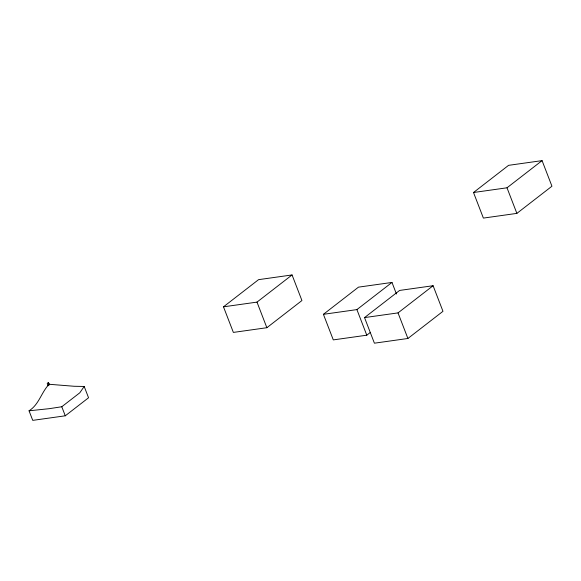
<?xml version="1.0" encoding="UTF-8"?>
<svg xmlns="http://www.w3.org/2000/svg" width="581" height="581" viewBox="0 0 581 581"><rect width="100%" height="100%" fill="white"/><g stroke="black" fill="none" stroke-linecap="round" stroke-linejoin="round"><path stroke-width="0.87" d="M84.194 386.459L79.779 392.814L61.782 406.744L49.32 408.668L29.05 410.803L32.739 420.375L65.275 415.8L88.552 397.767L84.194 386.459L74.165 386.271L49.044 384.266M48.492 384.927C41.128 393.068 38.862 404.616 29.05 410.803M49.494 384.825L48.361 382.487L47.199 383.387L48.114 385.762M223.489 306.826L258.56 279.657L292.061 274.944L301.931 300.537L266.861 327.706L233.366 332.412L223.489 306.826L256.991 302.113L292.061 274.944M473.508 192.507L508.578 165.338L542.073 160.625L551.95 186.218L516.879 213.38L483.385 218.093L473.508 192.507L507.002 187.794L542.073 160.625M370.366 332.419L366.785 335.193L333.291 339.9L323.414 314.314L358.484 287.145L391.986 282.439L396.438 293.993M323.414 314.314L356.908 309.6L391.986 282.439M364.534 317.596L399.605 290.435L433.099 285.721L442.976 311.307L407.906 338.476L374.404 343.189L364.534 317.596L398.029 312.89L433.099 285.721M507.002 187.794L516.879 213.38M398.029 312.89L407.906 338.476M356.908 309.6L366.785 335.193M256.991 302.113L266.861 327.706M61.782 406.744L65.275 415.8M48.361 382.487L49.276 384.862"/></g></svg>
